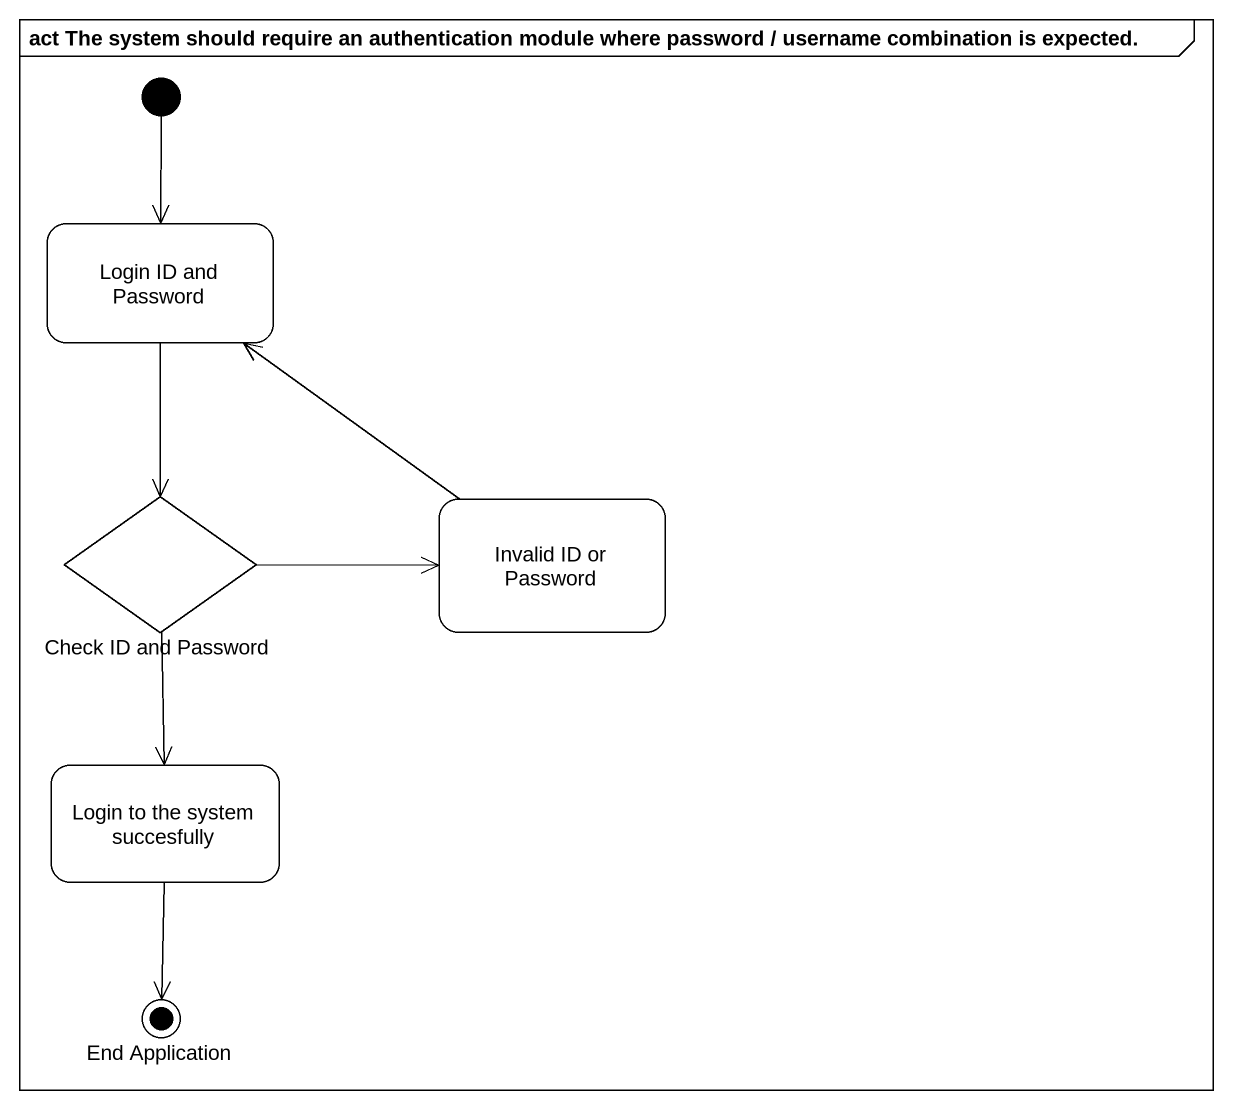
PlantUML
@startuml
mainframe act The system should require an authentication module where password / username combination is expected.
hide empty description
state "Login ID and Password" as Login_ID_and_Password
state "Check ID and Password" as Check_ID_and_Password <<choice>>
state "Invalid ID or Password" as Invalid_ID_or_Password
state "Login to the system succesfully" as Login_to_the_system
state "End Application" as End_Application <<end>>
[*] --> Login_ID_and_Password
Login_ID_and_Password --> Check_ID_and_Password
Check_ID_and_Password -right-> Invalid_ID_or_Password
Check_ID_and_Password --> Login_to_the_system
Invalid_ID_or_Password -up-> Login_ID_and_Password
Login_to_the_system --> End_Application
@enduml
